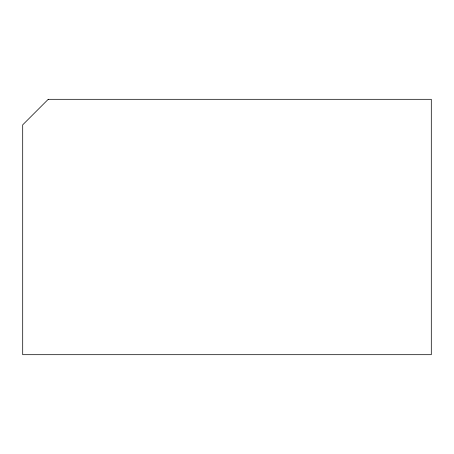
<?xml version="1.0" encoding="UTF-8"?>
<svg xmlns="http://www.w3.org/2000/svg" width="454" height="454" viewBox="0 0 454 454"><rect width="100%" height="100%" fill="white"/><g stroke="black" fill="none" stroke-linecap="round" stroke-linejoin="round"><path stroke-width="0.68" d="M48.237 99.312L22.7 124.85L22.7 354.688L431.3 354.688L431.3 99.312L48.237 99.312"/></g></svg>
